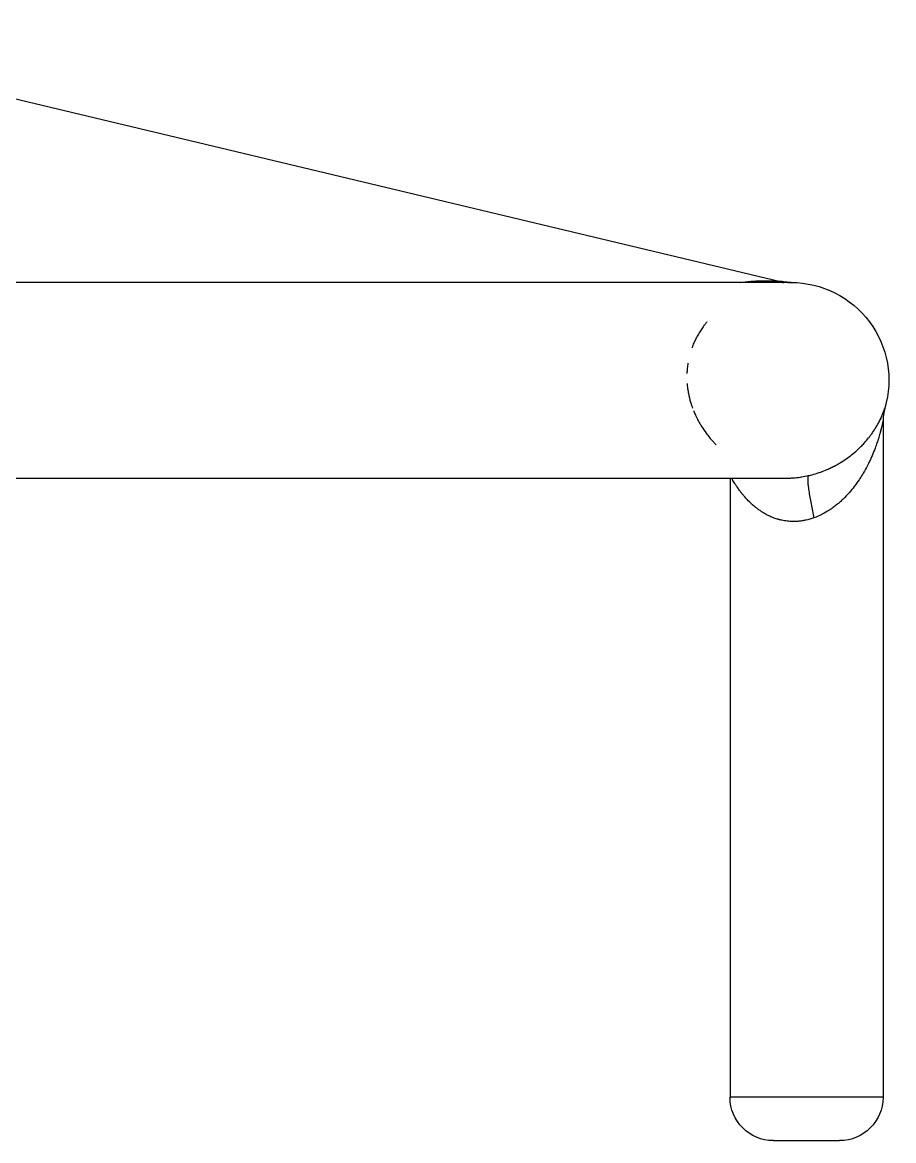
# Model space of a CAD drawing. Header units: millimetres. Extents: x 553637 to 584936, y 5008 to 53898.
# Drawn here: x 562515.8 to 562636.4, y 46142.7 to 46297.4 of the extents above; entities that cross this region are included whole.
import ezdxf

# ---------------------------------------------------------------- set-up
doc = ezdxf.new("R2010")
doc.units = ezdxf.units.MM
doc.header["$LTSCALE"] = 10
doc.header["$MEASUREMENT"] = 0
doc.layers.add('2', color=2, linetype='Continuous')

msp = doc.modelspace()

# ---------------------------------------------------------------- linework, layer by layer
at = {"layer": '2'}
for p, q in [((562470.37, 46297.42), (562620.72, 46261.59)), ((562622.17, 46261.43), (562213.42, 46261.43)), ((562634.89, 46242.33), (562634.89, 46148.7)), ((562213.42, 46234.36), (562621.52, 46234.36)), ((562613.72, 46234.36), (562613.72, 46148.7)), ((562634.89, 46148.7), (562613.72, 46148.7)), ((562619.72, 46142.7), (562628.89, 46142.7))]:
    msp.add_line(p, q, dxfattribs=at)
at = {"layer": '2', "extrusion": (0, 0, -1)}
for centre, radius, start, end in [((-562622.17, 46247.9), 13.53, 90, 196.5717), ((-562619.72, 46148.7), 6, 270, 0), ((-562628.89, 46148.7), 6, 180, 270)]:
    msp.add_arc(centre, radius, start, end, dxfattribs=at)
at = {"layer": '2'}
for points, knots in [([(562615.06, 46261.43), (562615.08, 46261.43), (562615.11, 46261.44), (562615.13, 46261.44), (562615.59, 46261.5), (562616.06, 46261.55), (562616.51, 46261.59), (562616.59, 46261.59), (562616.68, 46261.6), (562616.76, 46261.6), (562617.13, 46261.63), (562617.49, 46261.65), (562617.85, 46261.66), (562617.9, 46261.66), (562617.95, 46261.66), (562618, 46261.66), (562618.38, 46261.67), (562618.75, 46261.67), (562619.1, 46261.67), (562619.13, 46261.66), (562619.15, 46261.66), (562619.17, 46261.66), (562619.35, 46261.66), (562619.51, 46261.66), (562619.67, 46261.65), (562619.69, 46261.65), (562619.7, 46261.65), (562619.72, 46261.65), (562619.88, 46261.64), (562620.03, 46261.64), (562620.16, 46261.63), (562620.17, 46261.63), (562620.19, 46261.63), (562620.2, 46261.63), (562620.26, 46261.62), (562620.31, 46261.62), (562620.36, 46261.62), (562620.38, 46261.62), (562620.39, 46261.62), (562620.4, 46261.62), (562620.45, 46261.61), (562620.49, 46261.61), (562620.53, 46261.61), (562620.54, 46261.61), (562620.56, 46261.61), (562620.57, 46261.61), (562620.6, 46261.6), (562620.62, 46261.6), (562620.65, 46261.6), (562620.68, 46261.6), (562620.7, 46261.6), (562620.71, 46261.6), (562620.71, 46261.6), (562620.72, 46261.59), (562620.72, 46261.59)], [0.91671219, 0.91671219, 0.91671219, 0.91671219, 0.91748168, 0.91748168, 0.91748168, 0.93442558, 0.93442558, 0.93442558, 0.9375, 0.9375, 0.9375, 0.95124636, 0.95124636, 0.95124636, 0.953125, 0.953125, 0.953125, 0.96778669, 0.96778669, 0.96778669, 0.96875, 0.96875, 0.96875, 0.97584517, 0.97584517, 0.97584517, 0.9765625, 0.9765625, 0.9765625, 0.98366394, 0.98366394, 0.98366394, 0.984375, 0.984375, 0.984375, 0.98744696, 0.98744696, 0.98744696, 0.98828125, 0.98828125, 0.98828125, 0.99111832, 0.99111832, 0.99111832, 0.9921875, 0.9921875, 0.9921875, 0.99468624, 0.99468624, 0.99468624, 0.99816808, 0.99816808, 0.99816808, 1, 1, 1, 1]), ([(562615.06, 46261.43), (562615.08, 46261.43), (562615.11, 46261.44), (562615.13, 46261.44), (562615.59, 46261.5), (562616.06, 46261.55), (562616.51, 46261.59)], [0.91671219, 0.91671219, 0.91671219, 0.91671219, 0.91748168, 0.91748168, 0.91748168, 0.93442557, 0.93442557, 0.93442557, 0.93442557]), ([(562619.46, 46261.66), (562619.53, 46261.66), (562619.6, 46261.65), (562619.67, 46261.65), (562619.69, 46261.65), (562619.7, 46261.65), (562619.72, 46261.65), (562619.88, 46261.64), (562620.03, 46261.64), (562620.16, 46261.63), (562620.17, 46261.63), (562620.19, 46261.63), (562620.2, 46261.63), (562620.26, 46261.62), (562620.31, 46261.62), (562620.36, 46261.62), (562620.38, 46261.62), (562620.39, 46261.62), (562620.4, 46261.62), (562620.45, 46261.61), (562620.49, 46261.61), (562620.53, 46261.61), (562620.54, 46261.61), (562620.55, 46261.61), (562620.56, 46261.61)], [0.97269562, 0.97269562, 0.97269562, 0.97269562, 0.97584517, 0.97584517, 0.97584517, 0.9765625, 0.9765625, 0.9765625, 0.98366394, 0.98366394, 0.98366394, 0.984375, 0.984375, 0.984375, 0.98744696, 0.98744696, 0.98744696, 0.98828125, 0.98828125, 0.98828125, 0.99111832, 0.99111832, 0.99111832, 0.99196945, 0.99196945, 0.99196945, 0.99196945]), ([(562620.72, 46261.59), (562621.15, 46261.49), (562621.6, 46261.44), (562622.06, 46261.43), (562622.06, 46261.43), (562622.07, 46261.43)], [0, 0, 0, 0, 1.342558, 1.342558, 1.366059, 1.366059, 1.366059, 1.366059]), ([(562622.13, 46261.43), (562622.13, 46261.43), (562622.12, 46261.43), (562622.12, 46261.43), (562622.11, 46261.43), (562622.1, 46261.43), (562622.08, 46261.43), (562622.05, 46261.43), (562622.03, 46261.43), (562621.99, 46261.43), (562621.98, 46261.43), (562621.96, 46261.43), (562621.95, 46261.43), (562621.93, 46261.43), (562621.9, 46261.43), (562621.87, 46261.43), (562621.83, 46261.43), (562621.78, 46261.43), (562621.73, 46261.42), (562621.65, 46261.42), (562621.57, 46261.42), (562621.48, 46261.41), (562621.45, 46261.41), (562621.41, 46261.41), (562621.38, 46261.41), (562621.25, 46261.4), (562621.12, 46261.39), (562620.97, 46261.38)], [0.5001021, 0.5001021, 0.5001021, 0.5001021, 0.50295142, 0.50295142, 0.50295142, 0.5082466, 0.5082466, 0.5082466, 0.51349697, 0.51349697, 0.51349697, 0.515625, 0.515625, 0.515625, 0.51869856, 0.51869856, 0.51869856, 0.52381885, 0.52381885, 0.52381885, 0.53125, 0.53125, 0.53125, 0.53385718, 0.53385718, 0.53385718, 0.54369392, 0.54369392, 0.54369392, 0.54369392]), ([(562610.53, 46256), (562610.48, 46255.94), (562610.43, 46255.87), (562610.37, 46255.8), (562610.28, 46255.69), (562610.2, 46255.58), (562610.11, 46255.46), (562609.97, 46255.27), (562609.84, 46255.08), (562609.71, 46254.89), (562609.59, 46254.7), (562609.46, 46254.5), (562609.35, 46254.29), (562609.23, 46254.09), (562609.12, 46253.89), (562609.01, 46253.67), (562608.9, 46253.46), (562608.8, 46253.25), (562608.71, 46253.02), (562608.66, 46252.93), (562608.62, 46252.83), (562608.58, 46252.73), (562608.53, 46252.6), (562608.48, 46252.48), (562608.44, 46252.35)], [0.73135587, 0.73135587, 0.73135587, 0.73135587, 0.734375, 0.734375, 0.734375, 0.73934301, 0.73934301, 0.73934301, 0.74722213, 0.74722213, 0.74722213, 0.75498936, 0.75498936, 0.75498936, 0.76263973, 0.76263973, 0.76263973, 0.77015925, 0.77015925, 0.77015925, 0.7734375, 0.7734375, 0.7734375, 0.77758438, 0.77758438, 0.77758438, 0.77758438]), ([(562607.89, 46250.28), (562607.85, 46250.04), (562607.82, 46249.8), (562607.8, 46249.57), (562607.78, 46249.39), (562607.77, 46249.21), (562607.76, 46249.03), (562607.75, 46248.97), (562607.75, 46248.91), (562607.75, 46248.86)], [0.79951957, 0.79951957, 0.79951957, 0.79951957, 0.80688435, 0.80688435, 0.80688435, 0.8125, 0.8125, 0.8125, 0.81437487, 0.81437487, 0.81437487, 0.81437487]), ([(562607.77, 46247.47), (562607.79, 46247.23), (562607.81, 46247.01), (562607.84, 46246.78), (562607.87, 46246.6), (562607.9, 46246.43), (562607.93, 46246.26), (562607.93, 46246.21), (562607.94, 46246.16), (562607.95, 46246.12), (562608.04, 46245.67), (562608.14, 46245.25), (562608.26, 46244.85), (562608.35, 46244.56), (562608.44, 46244.29), (562608.54, 46244.03)], [0.8297008, 0.8297008, 0.8297008, 0.8297008, 0.83752748, 0.83752748, 0.83752748, 0.84375, 0.84375, 0.84375, 0.84549183, 0.84549183, 0.84549183, 0.86183844, 0.86183844, 0.86183844, 0.87323682, 0.87323682, 0.87323682, 0.87323682]), ([(562634.83, 46243.2), (562634.87, 46243.29), (562634.9, 46243.37), (562634.93, 46243.45), (562634.96, 46243.52), (562634.98, 46243.58), (562635, 46243.63), (562635.01, 46243.66), (562635.02, 46243.68), (562635.03, 46243.7), (562635.04, 46243.74), (562635.05, 46243.78), (562635.07, 46243.81), (562635.08, 46243.84), (562635.09, 46243.87), (562635.1, 46243.9)], [0.453125, 0.453125, 0.453125, 0.453125, 0.46160462, 0.46160462, 0.46160462, 0.46875, 0.46875, 0.46875, 0.4717427, 0.4717427, 0.4717427, 0.47690371, 0.47690371, 0.47690371, 0.48211945, 0.48211945, 0.48211945, 0.48211945]), ([(562635.03, 46243.7), (562635.04, 46243.74), (562635.05, 46243.78), (562635.07, 46243.81), (562635.08, 46243.84), (562635.09, 46243.87), (562635.1, 46243.9)], [0.47174278, 0.47174278, 0.47174278, 0.47174278, 0.47690371, 0.47690371, 0.47690371, 0.48211945, 0.48211945, 0.48211945, 0.48211945]), ([(562635.1, 46243.9), (562635.1, 46243.91), (562635.1, 46243.92), (562635.11, 46243.93), (562635.12, 46243.97), (562635.13, 46244), (562635.14, 46244.01), (562635.14, 46244.03), (562635.14, 46244.03), (562635.14, 46244.04)], [0.48211945, 0.48211945, 0.48211945, 0.48211945, 0.484375, 0.484375, 0.484375, 0.49266119, 0.49266119, 0.49266119, 0.4979792, 0.4979792, 0.4979792, 0.4979792]), ([(562608.69, 46243.65), (562608.77, 46243.46), (562608.85, 46243.27), (562608.94, 46243.08), (562608.97, 46243.01), (562609, 46242.94), (562609.04, 46242.87), (562609.09, 46242.76), (562609.15, 46242.64), (562609.21, 46242.53), (562609.31, 46242.33), (562609.42, 46242.13), (562609.54, 46241.93), (562609.62, 46241.79), (562609.7, 46241.65), (562609.79, 46241.51), (562610, 46241.18), (562610.21, 46240.87), (562610.43, 46240.58), (562610.5, 46240.48), (562610.56, 46240.39), (562610.63, 46240.3), (562610.79, 46240.1), (562610.95, 46239.91), (562611.11, 46239.72), (562611.22, 46239.59), (562611.34, 46239.46), (562611.46, 46239.33), (562611.57, 46239.2), (562611.69, 46239.08), (562611.8, 46238.97)], [0.87870207, 0.87870207, 0.87870207, 0.87870207, 0.88731256, 0.88731256, 0.88731256, 0.890625, 0.890625, 0.890625, 0.89602615, 0.89602615, 0.89602615, 0.90625, 0.90625, 0.90625, 0.91373751, 0.91373751, 0.91373751, 0.93180909, 0.93180909, 0.93180909, 0.9375, 0.9375, 0.9375, 0.95024047, 0.95024047, 0.95024047, 0.95959332, 0.95959332, 0.95959332, 0.96875, 0.96875, 0.96875, 0.96875]), ([(562624.58, 46234.71), (562624.67, 46234.73), (562624.76, 46234.76), (562624.85, 46234.78), (562625.17, 46234.86), (562625.47, 46234.94), (562625.77, 46235.04), (562625.86, 46235.07), (562625.95, 46235.1), (562626.04, 46235.13), (562626.34, 46235.23), (562626.63, 46235.34), (562626.91, 46235.45), (562626.99, 46235.49), (562627.06, 46235.52), (562627.14, 46235.55), (562627.25, 46235.6), (562627.35, 46235.64), (562627.46, 46235.69), (562627.64, 46235.77), (562627.81, 46235.86), (562627.99, 46235.95), (562628.05, 46235.98), (562628.11, 46236.01), (562628.17, 46236.04), (562628.28, 46236.1), (562628.39, 46236.16), (562628.5, 46236.22), (562628.67, 46236.32), (562628.84, 46236.41), (562629, 46236.51), (562629.03, 46236.53), (562629.07, 46236.55), (562629.1, 46236.57), (562629.39, 46236.75), (562629.66, 46236.93), (562629.92, 46237.12), (562630.2, 46237.32), (562630.47, 46237.52), (562630.73, 46237.73), (562630.74, 46237.74), (562630.76, 46237.76), (562630.78, 46237.77), (562631.01, 46237.96), (562631.23, 46238.15), (562631.43, 46238.35), (562631.48, 46238.39), (562631.52, 46238.43), (562631.56, 46238.47), (562631.74, 46238.64), (562631.91, 46238.8), (562632.07, 46238.97), (562632.14, 46239.04), (562632.2, 46239.11), (562632.26, 46239.18), (562632.49, 46239.43), (562632.69, 46239.67), (562632.89, 46239.92), (562632.98, 46240.02), (562633.06, 46240.13), (562633.14, 46240.24), (562633.25, 46240.38), (562633.35, 46240.52), (562633.44, 46240.66), (562633.62, 46240.91), (562633.78, 46241.16), (562633.93, 46241.4), (562633.95, 46241.43), (562633.97, 46241.47), (562633.99, 46241.5), (562634.11, 46241.72), (562634.23, 46241.93), (562634.34, 46242.14), (562634.44, 46242.32), (562634.53, 46242.51), (562634.61, 46242.68), (562634.63, 46242.73), (562634.65, 46242.78), (562634.68, 46242.83), (562634.73, 46242.95), (562634.77, 46243.05), (562634.81, 46243.16), (562634.82, 46243.17), (562634.83, 46243.19), (562634.83, 46243.2)], [0.2152678, 0.2152678, 0.2152678, 0.2152678, 0.21875, 0.21875, 0.21875, 0.2307283, 0.2307283, 0.2307283, 0.234375, 0.234375, 0.234375, 0.2465938, 0.2465938, 0.2465938, 0.25, 0.25, 0.25, 0.2546605, 0.2546605, 0.2546605, 0.2628151, 0.2628151, 0.2628151, 0.265625, 0.265625, 0.265625, 0.2710616, 0.2710616, 0.2710616, 0.279402, 0.279402, 0.279402, 0.28125, 0.28125, 0.28125, 0.2963331, 0.2963331, 0.2963331, 0.3125, 0.3125, 0.3125, 0.3135889, 0.3135889, 0.3135889, 0.328125, 0.328125, 0.328125, 0.3311365, 0.3311365, 0.3311365, 0.34375, 0.34375, 0.34375, 0.3489301, 0.3489301, 0.3489301, 0.366956, 0.366956, 0.366956, 0.375, 0.375, 0.375, 0.3852273, 0.3852273, 0.3852273, 0.4037688, 0.4037688, 0.4037688, 0.40625, 0.40625, 0.40625, 0.422614, 0.422614, 0.422614, 0.4375, 0.4375, 0.4375, 0.4418471, 0.4418471, 0.4418471, 0.451653, 0.451653, 0.451653, 0.453125, 0.453125, 0.453125, 0.453125]), ([(562625.77, 46235.04), (562625.86, 46235.07), (562625.95, 46235.1), (562626.04, 46235.13), (562626.34, 46235.23), (562626.63, 46235.34), (562626.91, 46235.45), (562626.99, 46235.49), (562627.06, 46235.52), (562627.14, 46235.55), (562627.25, 46235.6), (562627.35, 46235.64), (562627.46, 46235.69), (562627.64, 46235.77), (562627.81, 46235.86), (562627.99, 46235.95), (562628.05, 46235.98), (562628.11, 46236.01), (562628.17, 46236.04), (562628.28, 46236.1), (562628.39, 46236.16), (562628.5, 46236.22), (562628.67, 46236.32), (562628.84, 46236.41), (562629, 46236.51), (562629.03, 46236.53), (562629.07, 46236.55), (562629.1, 46236.57), (562629.39, 46236.75), (562629.66, 46236.93), (562629.92, 46237.12), (562630.2, 46237.32), (562630.47, 46237.52), (562630.73, 46237.73), (562630.74, 46237.74), (562630.76, 46237.76), (562630.78, 46237.77), (562631.01, 46237.96), (562631.23, 46238.15), (562631.43, 46238.35), (562631.48, 46238.39), (562631.52, 46238.43), (562631.56, 46238.47), (562631.74, 46238.64), (562631.91, 46238.8), (562632.07, 46238.97), (562632.14, 46239.04), (562632.2, 46239.11), (562632.26, 46239.18), (562632.49, 46239.43), (562632.69, 46239.67), (562632.89, 46239.92), (562632.98, 46240.02), (562633.06, 46240.13), (562633.14, 46240.24), (562633.25, 46240.38), (562633.35, 46240.52), (562633.44, 46240.66), (562633.62, 46240.91), (562633.78, 46241.16), (562633.93, 46241.4), (562633.95, 46241.43), (562633.97, 46241.47), (562633.99, 46241.5), (562634.11, 46241.72), (562634.23, 46241.93), (562634.34, 46242.14), (562634.44, 46242.32), (562634.53, 46242.51), (562634.61, 46242.68), (562634.63, 46242.73), (562634.65, 46242.78), (562634.68, 46242.83), (562634.73, 46242.95), (562634.77, 46243.05), (562634.81, 46243.16), (562634.82, 46243.17), (562634.83, 46243.19), (562634.83, 46243.2)], [0.2307283, 0.2307283, 0.2307283, 0.2307283, 0.234375, 0.234375, 0.234375, 0.2465938, 0.2465938, 0.2465938, 0.25, 0.25, 0.25, 0.2546605, 0.2546605, 0.2546605, 0.2628151, 0.2628151, 0.2628151, 0.265625, 0.265625, 0.265625, 0.2710616, 0.2710616, 0.2710616, 0.279402, 0.279402, 0.279402, 0.28125, 0.28125, 0.28125, 0.2963331, 0.2963331, 0.2963331, 0.3125, 0.3125, 0.3125, 0.3135889, 0.3135889, 0.3135889, 0.328125, 0.328125, 0.328125, 0.3311365, 0.3311365, 0.3311365, 0.34375, 0.34375, 0.34375, 0.3489301, 0.3489301, 0.3489301, 0.366956, 0.366956, 0.366956, 0.375, 0.375, 0.375, 0.3852273, 0.3852273, 0.3852273, 0.4037688, 0.4037688, 0.4037688, 0.40625, 0.40625, 0.40625, 0.422614, 0.422614, 0.422614, 0.4375, 0.4375, 0.4375, 0.4418471, 0.4418471, 0.4418471, 0.451653, 0.451653, 0.451653, 0.453125, 0.453125, 0.453125, 0.453125]), ([(562634.7, 46242.89), (562634.67, 46242.82), (562634.63, 46242.74), (562634.6, 46242.66), (562634.59, 46242.64), (562634.58, 46242.62), (562634.57, 46242.6), (562634.54, 46242.54), (562634.51, 46242.48), (562634.48, 46242.42)], [0.55589604, 0.55589604, 0.55589604, 0.55589604, 0.5625, 0.5625, 0.5625, 0.56413008, 0.56413008, 0.56413008, 0.56927957, 0.56927957, 0.56927957, 0.56927957]), ([(562634.95, 46243.49), (562634.92, 46243.42), (562634.89, 46243.34), (562634.86, 46243.26), (562634.85, 46243.23), (562634.84, 46243.21), (562634.83, 46243.18), (562634.82, 46243.17), (562634.82, 46243.16), (562634.81, 46243.15)], [0.53638991, 0.53638991, 0.53638991, 0.53638991, 0.54457796, 0.54457796, 0.54457796, 0.546875, 0.546875, 0.546875, 0.54806097, 0.54806097, 0.54806097, 0.54806097]), ([(562634.83, 46243.2), (562634.87, 46243.29), (562634.9, 46243.37), (562634.93, 46243.45), (562634.95, 46243.5), (562634.97, 46243.54), (562634.98, 46243.58)], [0.453125, 0.453125, 0.453125, 0.453125, 0.46160462, 0.46160462, 0.46160462, 0.46655526, 0.46655526, 0.46655526, 0.46655526]), ([(562634.89, 46242.32), (562634.89, 46242.31), (562634.89, 46242.3), (562634.89, 46242.29), (562634.88, 46242.27), (562634.87, 46242.23), (562634.86, 46242.18), (562634.86, 46242.16), (562634.86, 46242.15), (562634.85, 46242.13), (562634.84, 46242.09), (562634.83, 46242.04), (562634.82, 46242), (562634.82, 46241.97), (562634.81, 46241.94), (562634.8, 46241.91), (562634.8, 46241.89), (562634.8, 46241.87), (562634.79, 46241.84), (562634.77, 46241.76), (562634.75, 46241.66), (562634.72, 46241.56), (562634.72, 46241.53), (562634.71, 46241.51), (562634.71, 46241.48), (562634.67, 46241.35), (562634.64, 46241.2), (562634.6, 46241.06), (562634.57, 46240.95), (562634.54, 46240.84), (562634.51, 46240.73), (562634.5, 46240.68), (562634.49, 46240.64), (562634.48, 46240.59), (562634.41, 46240.34), (562634.33, 46240.08), (562634.25, 46239.82), (562634.23, 46239.74), (562634.2, 46239.66), (562634.17, 46239.58), (562634.1, 46239.35), (562634.02, 46239.11), (562633.93, 46238.88), (562633.89, 46238.76), (562633.85, 46238.64), (562633.8, 46238.52), (562633.67, 46238.16), (562633.53, 46237.81), (562633.37, 46237.45), (562633.3, 46237.28), (562633.23, 46237.12), (562633.15, 46236.95), (562633.06, 46236.76), (562632.97, 46236.57), (562632.87, 46236.38), (562632.7, 46236.02), (562632.51, 46235.67), (562632.31, 46235.32), (562632.26, 46235.23), (562632.21, 46235.14), (562632.16, 46235.05), (562632.01, 46234.8), (562631.85, 46234.54), (562631.68, 46234.29), (562631.64, 46234.23), (562631.61, 46234.18), (562631.57, 46234.12), (562631.38, 46233.84), (562631.18, 46233.56), (562630.97, 46233.29), (562630.95, 46233.26), (562630.93, 46233.23), (562630.91, 46233.21), (562630.69, 46232.91), (562630.45, 46232.62), (562630.2, 46232.34), (562629.95, 46232.05), (562629.68, 46231.77), (562629.4, 46231.49), (562629.39, 46231.48), (562629.37, 46231.47), (562629.36, 46231.46), (562629.22, 46231.32), (562629.07, 46231.18), (562628.92, 46231.05), (562628.79, 46230.93), (562628.65, 46230.82), (562628.51, 46230.7), (562628.49, 46230.69), (562628.47, 46230.67), (562628.45, 46230.65), (562628.29, 46230.52), (562628.13, 46230.4), (562627.97, 46230.28), (562627.83, 46230.18), (562627.69, 46230.08), (562627.54, 46229.99), (562627.52, 46229.97), (562627.49, 46229.95), (562627.47, 46229.94), (562627.15, 46229.73), (562626.83, 46229.54), (562626.49, 46229.37), (562626.47, 46229.36), (562626.45, 46229.35), (562626.43, 46229.34), (562626.08, 46229.16), (562625.72, 46229), (562625.34, 46228.87)], [0.7421875, 0.7421875, 0.7421875, 0.7421875, 0.744628, 0.744628, 0.744628, 0.75, 0.75, 0.75, 0.7518116, 0.7518116, 0.7518116, 0.7555325, 0.7555325, 0.7555325, 0.7578125, 0.7578125, 0.7578125, 0.759356, 0.759356, 0.759356, 0.765625, 0.765625, 0.765625, 0.767259, 0.767259, 0.767259, 0.7754203, 0.7754203, 0.7754203, 0.78125, 0.78125, 0.78125, 0.7837787, 0.7837787, 0.7837787, 0.796875, 0.796875, 0.796875, 0.8008771, 0.8008771, 0.8008771, 0.8125, 0.8125, 0.8125, 0.8182701, 0.8182701, 0.8182701, 0.8357429, 0.8357429, 0.8357429, 0.84375, 0.84375, 0.84375, 0.8531885, 0.8531885, 0.8531885, 0.8705493, 0.8705493, 0.8705493, 0.875, 0.875, 0.875, 0.8877892, 0.8877892, 0.8877892, 0.890625, 0.890625, 0.890625, 0.9048574, 0.9048574, 0.9048574, 0.90625, 0.90625, 0.90625, 0.9216444, 0.9216444, 0.9216444, 0.9375, 0.9375, 0.9375, 0.9380986, 0.9380986, 0.9380986, 0.9461965, 0.9461965, 0.9461965, 0.953125, 0.953125, 0.953125, 0.9541934, 0.9541934, 0.9541934, 0.9620908, 0.9620908, 0.9620908, 0.96875, 0.96875, 0.96875, 0.9698835, 0.9698835, 0.9698835, 0.984375, 0.984375, 0.984375, 0.9851432, 0.9851432, 0.9851432, 1, 1, 1, 1]), ([(562634.54, 46240.84), (562634.53, 46240.8), (562634.52, 46240.77), (562634.51, 46240.73), (562634.5, 46240.68), (562634.49, 46240.64), (562634.48, 46240.59), (562634.41, 46240.34), (562634.33, 46240.08), (562634.25, 46239.82), (562634.23, 46239.74), (562634.2, 46239.66), (562634.17, 46239.58), (562634.1, 46239.35), (562634.02, 46239.11), (562633.93, 46238.88), (562633.89, 46238.76), (562633.85, 46238.64), (562633.8, 46238.52), (562633.67, 46238.16), (562633.53, 46237.81), (562633.37, 46237.45), (562633.3, 46237.28), (562633.23, 46237.12), (562633.15, 46236.95), (562633.06, 46236.76), (562632.97, 46236.57), (562632.87, 46236.38), (562632.7, 46236.02), (562632.51, 46235.67), (562632.31, 46235.32), (562632.26, 46235.23), (562632.21, 46235.14), (562632.16, 46235.05), (562632.01, 46234.8), (562631.85, 46234.54), (562631.68, 46234.29), (562631.64, 46234.23), (562631.61, 46234.18), (562631.57, 46234.12), (562631.38, 46233.84), (562631.18, 46233.56), (562630.97, 46233.29), (562630.95, 46233.26), (562630.93, 46233.23), (562630.91, 46233.21), (562630.69, 46232.91), (562630.45, 46232.62), (562630.2, 46232.34), (562629.95, 46232.05), (562629.68, 46231.77), (562629.4, 46231.49), (562629.39, 46231.48), (562629.37, 46231.47), (562629.36, 46231.46), (562629.22, 46231.32), (562629.07, 46231.18), (562628.92, 46231.05), (562628.79, 46230.93), (562628.65, 46230.82), (562628.51, 46230.7), (562628.49, 46230.69), (562628.47, 46230.67), (562628.45, 46230.65), (562628.29, 46230.52), (562628.13, 46230.4), (562627.97, 46230.28), (562627.83, 46230.18), (562627.69, 46230.08), (562627.54, 46229.99), (562627.52, 46229.97), (562627.49, 46229.95), (562627.47, 46229.94), (562627.15, 46229.73), (562626.83, 46229.54), (562626.49, 46229.37), (562626.47, 46229.36), (562626.45, 46229.35), (562626.43, 46229.34), (562626.08, 46229.16), (562625.72, 46229), (562625.34, 46228.87)], [0.7794003, 0.7794003, 0.7794003, 0.7794003, 0.78125, 0.78125, 0.78125, 0.7837787, 0.7837787, 0.7837787, 0.796875, 0.796875, 0.796875, 0.8008771, 0.8008771, 0.8008771, 0.8125, 0.8125, 0.8125, 0.8182701, 0.8182701, 0.8182701, 0.8357429, 0.8357429, 0.8357429, 0.84375, 0.84375, 0.84375, 0.8531885, 0.8531885, 0.8531885, 0.8705493, 0.8705493, 0.8705493, 0.875, 0.875, 0.875, 0.8877892, 0.8877892, 0.8877892, 0.890625, 0.890625, 0.890625, 0.9048574, 0.9048574, 0.9048574, 0.90625, 0.90625, 0.90625, 0.9216444, 0.9216444, 0.9216444, 0.9375, 0.9375, 0.9375, 0.9380986, 0.9380986, 0.9380986, 0.9461965, 0.9461965, 0.9461965, 0.953125, 0.953125, 0.953125, 0.9541934, 0.9541934, 0.9541934, 0.9620908, 0.9620908, 0.9620908, 0.96875, 0.96875, 0.96875, 0.9698835, 0.9698835, 0.9698835, 0.984375, 0.984375, 0.984375, 0.9851432, 0.9851432, 0.9851432, 1, 1, 1, 1]), ([(562634.89, 46242.32), (562634.89, 46242.31), (562634.89, 46242.3), (562634.89, 46242.29), (562634.88, 46242.27), (562634.87, 46242.23), (562634.86, 46242.18), (562634.86, 46242.16), (562634.86, 46242.15), (562634.85, 46242.13), (562634.84, 46242.09), (562634.83, 46242.04), (562634.82, 46242), (562634.82, 46241.97), (562634.81, 46241.94), (562634.8, 46241.91), (562634.8, 46241.89), (562634.8, 46241.87), (562634.79, 46241.84), (562634.77, 46241.76), (562634.75, 46241.66), (562634.72, 46241.56), (562634.72, 46241.53), (562634.71, 46241.51), (562634.71, 46241.48), (562634.67, 46241.35), (562634.64, 46241.2), (562634.6, 46241.06), (562634.59, 46241.02), (562634.58, 46240.98), (562634.57, 46240.94)], [0.7421875, 0.7421875, 0.7421875, 0.7421875, 0.74462804, 0.74462804, 0.74462804, 0.75, 0.75, 0.75, 0.75181155, 0.75181155, 0.75181155, 0.75553249, 0.75553249, 0.75553249, 0.7578125, 0.7578125, 0.7578125, 0.759356, 0.759356, 0.759356, 0.765625, 0.765625, 0.765625, 0.76725897, 0.76725897, 0.76725897, 0.77542029, 0.77542029, 0.77542029, 0.7774733, 0.7774733, 0.7774733, 0.7774733]), ([(562620.92, 46234.38), (562620.97, 46234.37), (562621.03, 46234.37), (562621.08, 46234.37), (562621.22, 46234.36), (562621.37, 46234.36), (562621.52, 46234.36), (562621.73, 46234.36), (562621.93, 46234.37), (562622.14, 46234.38), (562622.2, 46234.38), (562622.27, 46234.38), (562622.34, 46234.39), (562622.48, 46234.4), (562622.62, 46234.41), (562622.75, 46234.42), (562622.96, 46234.44), (562623.16, 46234.46), (562623.37, 46234.49), (562623.45, 46234.5), (562623.53, 46234.51), (562623.61, 46234.53), (562623.93, 46234.58), (562624.25, 46234.64), (562624.57, 46234.71)], [0.16992659, 0.16992659, 0.16992659, 0.16992659, 0.171875, 0.171875, 0.171875, 0.17743484, 0.17743484, 0.17743484, 0.18497085, 0.18497085, 0.18497085, 0.1875, 0.1875, 0.1875, 0.19252633, 0.19252633, 0.19252633, 0.20009775, 0.20009775, 0.20009775, 0.203125, 0.203125, 0.203125, 0.21518082, 0.21518082, 0.21518082, 0.21518082]), ([(562621.51, 46234.36), (562621.52, 46234.36), (562621.52, 46234.36), (562621.52, 46234.36), (562621.73, 46234.36), (562621.93, 46234.37), (562622.14, 46234.38), (562622.2, 46234.38), (562622.27, 46234.38), (562622.34, 46234.39), (562622.48, 46234.4), (562622.62, 46234.41), (562622.75, 46234.42), (562622.96, 46234.44), (562623.16, 46234.46), (562623.37, 46234.49), (562623.45, 46234.5), (562623.53, 46234.51), (562623.61, 46234.53), (562623.93, 46234.58), (562624.25, 46234.64), (562624.57, 46234.71)], [0.17733588, 0.17733588, 0.17733588, 0.17733588, 0.17743484, 0.17743484, 0.17743484, 0.18497085, 0.18497085, 0.18497085, 0.1875, 0.1875, 0.1875, 0.19252633, 0.19252633, 0.19252633, 0.20009775, 0.20009775, 0.20009775, 0.203125, 0.203125, 0.203125, 0.21518082, 0.21518082, 0.21518082, 0.21518082]), ([(562619.37, 46229.03), (562619.36, 46229.03), (562619.36, 46229.03), (562619.35, 46229.03), (562619.19, 46229.11), (562619.03, 46229.18), (562618.88, 46229.26), (562618.71, 46229.35), (562618.54, 46229.44), (562618.38, 46229.53), (562618.24, 46229.62), (562618.11, 46229.7), (562617.98, 46229.79), (562617.83, 46229.89), (562617.69, 46229.98), (562617.56, 46230.09), (562617.54, 46230.1), (562617.52, 46230.11), (562617.5, 46230.13), (562617.38, 46230.22), (562617.26, 46230.31), (562617.15, 46230.4), (562617, 46230.53), (562616.85, 46230.66), (562616.71, 46230.78), (562616.61, 46230.88), (562616.51, 46230.97), (562616.41, 46231.07), (562616.18, 46231.3), (562615.96, 46231.53), (562615.75, 46231.76), (562615.65, 46231.88), (562615.55, 46232), (562615.46, 46232.12), (562615.44, 46232.14), (562615.42, 46232.16), (562615.41, 46232.18), (562615.33, 46232.27), (562615.25, 46232.37), (562615.18, 46232.47), (562615.07, 46232.6), (562614.98, 46232.74), (562614.88, 46232.87), (562614.82, 46232.96), (562614.75, 46233.05), (562614.69, 46233.14), (562614.6, 46233.27), (562614.52, 46233.4), (562614.44, 46233.52), (562614.39, 46233.6), (562614.34, 46233.68), (562614.29, 46233.75), (562614.24, 46233.85), (562614.18, 46233.94), (562614.13, 46234.02), (562614.12, 46234.04), (562614.1, 46234.07), (562614.09, 46234.09), (562614.06, 46234.15), (562614.02, 46234.21), (562613.99, 46234.26), (562613.98, 46234.28), (562613.96, 46234.31), (562613.95, 46234.33), (562613.95, 46234.34), (562613.94, 46234.35), (562613.93, 46234.36)], [0.078125, 0.078125, 0.078125, 0.078125, 0.078287, 0.078287, 0.078287, 0.0856858, 0.0856858, 0.0856858, 0.09375, 0.09375, 0.09375, 0.1007127, 0.1007127, 0.1007127, 0.1083311, 0.1083311, 0.1083311, 0.109375, 0.109375, 0.109375, 0.1160108, 0.1160108, 0.1160108, 0.125, 0.125, 0.125, 0.131501, 0.131501, 0.131501, 0.1471078, 0.1471078, 0.1471078, 0.1549336, 0.1549336, 0.1549336, 0.15625, 0.15625, 0.15625, 0.1627524, 0.1627524, 0.1627524, 0.171875, 0.171875, 0.171875, 0.1782891, 0.1782891, 0.1782891, 0.1875, 0.1875, 0.1875, 0.1935874, 0.1935874, 0.1935874, 0.2011061, 0.2011061, 0.2011061, 0.203125, 0.203125, 0.203125, 0.2085107, 0.2085107, 0.2085107, 0.2109375, 0.2109375, 0.2109375, 0.2121426, 0.2121426, 0.2121426, 0.2121426]), ([(562625.34, 46228.87), (562624.97, 46228.73), (562624.6, 46228.63), (562624.23, 46228.55), (562624.19, 46228.54), (562624.16, 46228.53), (562624.12, 46228.53), (562623.97, 46228.49), (562623.82, 46228.47), (562623.67, 46228.45), (562623.48, 46228.42), (562623.29, 46228.4), (562623.1, 46228.38), (562622.91, 46228.37), (562622.72, 46228.36), (562622.53, 46228.36), (562622.34, 46228.36), (562622.16, 46228.37), (562621.98, 46228.38), (562621.87, 46228.39), (562621.75, 46228.4), (562621.64, 46228.41), (562621.39, 46228.44), (562621.14, 46228.48), (562620.9, 46228.54), (562620.75, 46228.57), (562620.61, 46228.6), (562620.46, 46228.64), (562620.43, 46228.65), (562620.4, 46228.66), (562620.37, 46228.67), (562620.19, 46228.72), (562620.02, 46228.77), (562619.85, 46228.84), (562619.69, 46228.9), (562619.52, 46228.96), (562619.37, 46229.03)], [0, 0, 0, 0, 0.01429293, 0.01429293, 0.01429293, 0.015625, 0.015625, 0.015625, 0.02141451, 0.02141451, 0.02141451, 0.02848774, 0.02848774, 0.02848774, 0.03554256, 0.03554256, 0.03554256, 0.04259878, 0.04259878, 0.04259878, 0.046875, 0.046875, 0.046875, 0.05668349, 0.05668349, 0.05668349, 0.0625, 0.0625, 0.0625, 0.0637722, 0.0637722, 0.0637722, 0.07097502, 0.07097502, 0.07097502, 0.078125, 0.078125, 0.078125, 0.078125]), ([(562625.34, 46228.87), (562624.97, 46228.73), (562624.6, 46228.63), (562624.23, 46228.55), (562624.19, 46228.54), (562624.16, 46228.53), (562624.12, 46228.53), (562623.97, 46228.49), (562623.82, 46228.47), (562623.67, 46228.45)], [0, 0, 0, 0, 0.01429293, 0.01429293, 0.01429293, 0.015625, 0.015625, 0.015625, 0.02141451, 0.02141451, 0.02141451, 0.02141451])]:
    msp.add_open_spline(points, degree=3, knots=knots, dxfattribs=at)
for points, weights in [([(562622.07, 46261.43), (562621.39, 46261.44), (562620.72, 46261.59)], [0.999487149477, 0.993245543602, 0.999999445494]), ([(562624.57, 46234.71), (562624.06, 46234.49), (562625.34, 46228.87)], [0.999997224358, 0.720984405543, 0.999999835401])]:
    msp.add_rational_spline(points, weights, degree=2, dxfattribs=at)
for points in [[(562620.97, 46261.38), (562620.97, 46261.38), (562620.97, 46261.38), (562620.97, 46261.38)], [(562635.14, 46244.04), (562634.98, 46243.48), (562634.89, 46242.9), (562634.89, 46242.33)], [(562635.13, 46243.99), (562635.12, 46243.98), (562635.12, 46243.97), (562635.12, 46243.96)], [(562635.14, 46244.04), (562635.14, 46244.04), (562635.14, 46244.04), (562635.14, 46244.04)], [(562608.69, 46243.66), (562608.69, 46243.66), (562608.69, 46243.65), (562608.69, 46243.65)], [(562634.31, 46242.09), (562634.3, 46242.06), (562634.28, 46242.03), (562634.27, 46242.01)], [(562634.89, 46242.33), (562634.89, 46242.33), (562634.89, 46242.32), (562634.89, 46242.32)], [(562634.89, 46242.32), (562634.89, 46242.32), (562634.89, 46242.32), (562634.89, 46242.32)], [(562611.8, 46238.97), (562611.8, 46238.96), (562611.81, 46238.96), (562611.81, 46238.95)], [(562624.57, 46234.71), (562624.57, 46234.71), (562624.58, 46234.71), (562624.58, 46234.71)], [(562624.58, 46234.71), (562624.58, 46234.71), (562624.58, 46234.71), (562624.58, 46234.71)], [(562621.5, 46234.36), (562621.51, 46234.36), (562621.51, 46234.36), (562621.51, 46234.36)], [(562619.85, 46228.84), (562619.69, 46228.9), (562619.52, 46228.96), (562619.37, 46229.03)]]:
    msp.add_open_spline(points, degree=3, dxfattribs=at)

doc.saveas('drawing.dxf')
